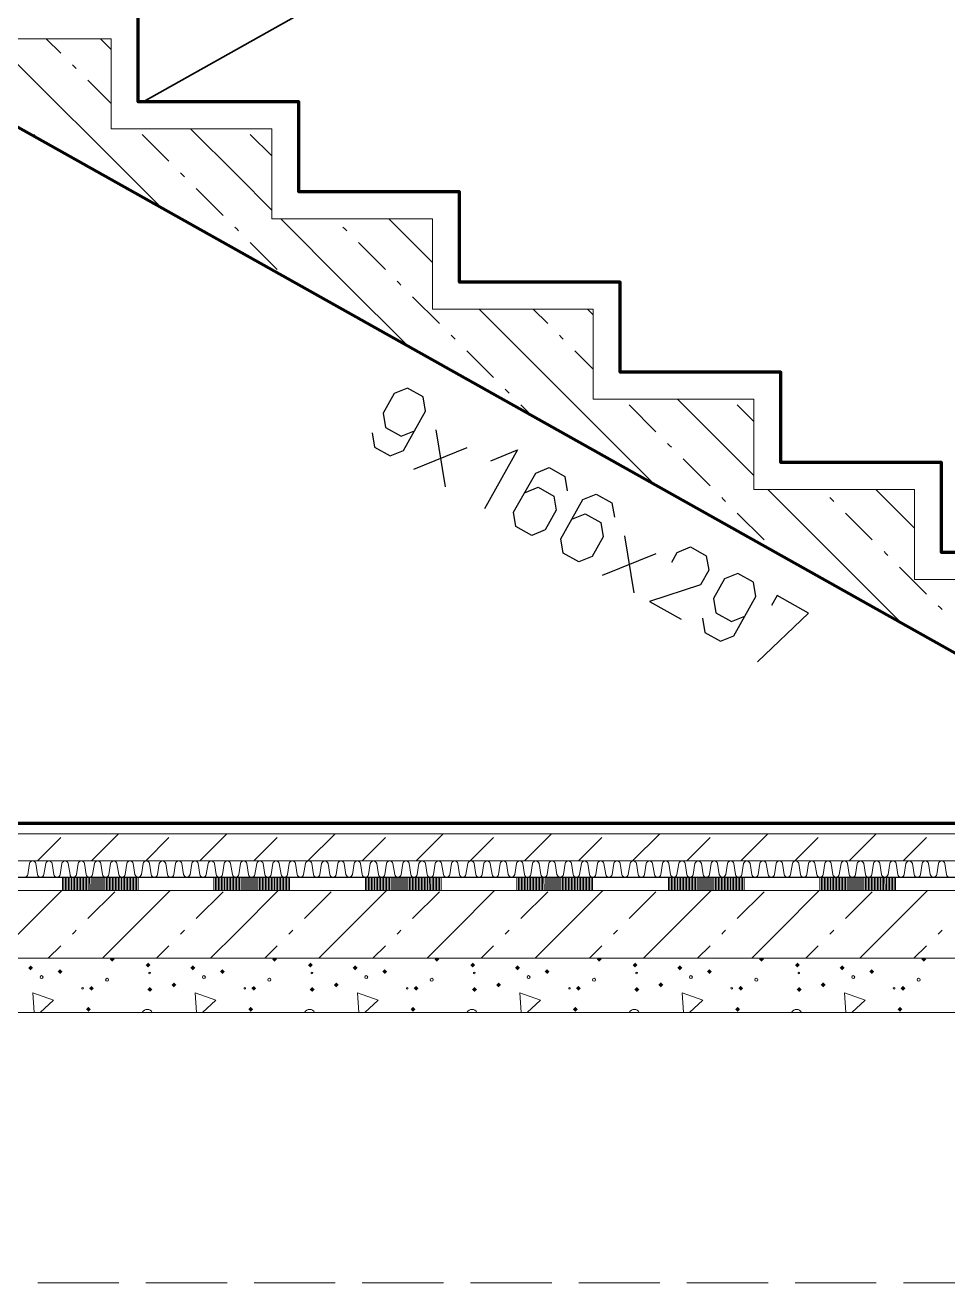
# Model space of a CAD drawing. Header units: millimetres. Extents: x 9557 to 76822, y 14597 to 67378.
# Drawn here: x 53299 to 55004, y 54490 to 56815 of the extents above; entities that cross this region are included whole.
import ezdxf

# ---------------------------------------------------------------- set-up
doc = ezdxf.new("R2010")
doc.units = ezdxf.units.MM
doc.layers.add('PDF_Geometry', color=7, linetype='Continuous')
doc.layers.add('PDF_Solid Fills', color=7, linetype='Continuous')

msp = doc.modelspace()

# ---------------------------------------------------------------- hatches: boundary and pattern name
at = {"layer": 'PDF_Solid Fills', "transparency": 33554559}
for points in [[(53455.2, 55088), (53457, 55089.8), (53462.3, 55089.8), (53464.2, 55088), (53459.7, 55083.5)], [(53755.2, 55088), (53757, 55089.8), (53762.3, 55089.8), (53764.2, 55088), (53759.7, 55083.5)], [(54055.2, 55088), (54057, 55089.8), (54062.3, 55089.8), (54064.2, 55088), (54059.7, 55083.5)], [(54355.2, 55088), (54357, 55089.8), (54362.3, 55089.8), (54364.2, 55088), (54359.7, 55083.5)], [(54655.2, 55088), (54657, 55089.8), (54662.3, 55089.8), (54664.2, 55088), (54659.7, 55083.5)], [(54955.2, 55088), (54957, 55089.8), (54962.3, 55089.8), (54964.2, 55088), (54959.7, 55083.5)]]:
    msp.add_hatch(color=256, dxfattribs=at).paths.add_polyline_path(points)

# ---------------------------------------------------------------- linework, layer by layer
at = {"layer": 'PDF_Geometry', "lineweight": 70}
msp.add_lwpolyline([(53260.5, 59639.8), (55883.6, 58167.8), (55883.6, 57989.8), (59807.6, 57989.8), (59807.6, 55339.8), (55883.6, 55339.8), (55883.6, 55506.5), (55586.6, 55506.5), (55586.6, 55673.1), (55289.6, 55673.1), (55289.6, 55839.8), (54992.6, 55839.8), (54992.6, 56006.5), (54695.6, 56006.5), (54695.6, 56173.1), (54398.6, 56173.1), (54398.6, 56339.8), (54101.6, 56339.8), (54101.6, 56506.5), (53804.6, 56506.5), (53804.6, 56673.1), (53507.6, 56673.1), (53507.6, 56839.8), (52457.6, 56839.8)], dxfattribs=at)
at = {"layer": 'PDF_Geometry', "lineweight": 18}
for points in [[(60227.6, 55214.8), (52037.6, 55214.8), (52037.6, 57939.8, -0.368896), (52054.5, 57959.6), (52120.7, 57970, 0.854062), (52120.7, 58009.6), (52054.5, 58020, -0.368936), (52037.6, 58039.8, -0.368904), (52054.5, 58059.6), (52120.7, 58070, 0.854086), (52120.7, 58109.6), (52054.5, 58120)], [(59807.6, 55239.8), (52457.6, 55239.8, 0.368974), (52463.5, 55244.9), (52466.7, 55264.7, -0.854072), (52478.5, 55264.7), (52481.7, 55244.8, 0.368974), (52487.6, 55239.8, 0.368906), (52493.5, 55244.9), (52496.7, 55264.7, -0.854067), (52508.5, 55264.7), (52511.7, 55244.8, 0.36894), (52517.6, 55239.8, 0.36894), (52523.5, 55244.9), (52526.7, 55264.7, -0.854071), (52538.5, 55264.7), (52541.7, 55244.8, 0.368906), (52547.2, 55239.3), (52547.2, 55214.8)], [(53297.6, 55239.8, 0.368973), (53303.5, 55244.9), (53306.7, 55264.7, -0.854092), (53318.5, 55264.7), (53321.7, 55244.8, 0.368974), (53327.6, 55239.8, 0.368939), (53333.5, 55244.9), (53336.7, 55264.7, -0.854036), (53348.5, 55264.7), (53351.7, 55244.8, 0.36894), (53357.6, 55239.8, 0.368973), (53363.5, 55244.9), (53366.7, 55264.7, -0.854072), (53378.5, 55264.7), (53381.7, 55244.8, 0.368973), (53387.2, 55239.3), (53387.2, 55214.8)], [(53418, 55214.8), (53417.6, 55239.8, -0.36894), (53411.6, 55244.9), (53408.5, 55264.7, 0.854066), (53396.6, 55264.7), (53393.5, 55244.9, -0.368907), (53387.6, 55239.8)], [(53417.6, 55239.8, 0.368938), (53423.5, 55244.9), (53426.7, 55264.7, -0.854072), (53438.5, 55264.7), (53441.7, 55244.8, 0.368907), (53447.6, 55239.8, 0.368973), (53453.5, 55244.9), (53456.7, 55264.7, -0.85409), (53468.5, 55264.7), (53471.7, 55244.8, 0.368973), (53477.6, 55239.8, 0.36894), (53483.5, 55244.9), (53486.7, 55264.7, -0.854035), (53498.5, 55264.7), (53501.7, 55244.8, 0.368938), (53507.6, 55239.8, 0.368974), (53513.5, 55244.9), (53516.7, 55264.7, -0.854072), (53528.5, 55264.7), (53531.7, 55244.8, 0.368973), (53537.6, 55239.8, 0.368907), (53543.5, 55244.9), (53546.7, 55264.7, -0.854066), (53558.5, 55264.7), (53561.7, 55244.8, 0.36894), (53567.6, 55239.8, 0.36894), (53573.5, 55244.9), (53576.7, 55264.7, -0.854072), (53588.5, 55264.7), (53591.7, 55244.8, 0.368905), (53597.6, 55239.8, 0.368974), (53603.5, 55244.9), (53606.7, 55264.7, -0.854093), (53618.5, 55264.7), (53621.7, 55244.8, 0.368973), (53627.6, 55239.8, 0.36894), (53633.5, 55244.9), (53636.7, 55264.7, -0.854034), (53648.5, 55264.7), (53651.7, 55244.8, 0.36894), (53657.6, 55239.8, 0.368974), (53663.5, 55244.9), (53666.7, 55264.7, -0.854072), (53678.5, 55264.7), (53681.7, 55244.8, 0.368974), (53687.6, 55239.8, 0.368906), (53693.5, 55244.9), (53696.7, 55264.7, -0.854067), (53708.5, 55264.7), (53711.7, 55244.8, 0.36894), (53717.6, 55239.3), (53717.6, 55214.8)], [(53717.6, 55239.8, 0.36894), (53723.5, 55244.9), (53726.7, 55264.7, -0.854071), (53738.5, 55264.7), (53741.7, 55244.8, 0.368906), (53747.6, 55239.8, 0.368974), (53753.5, 55244.9), (53756.7, 55264.7, -0.854092), (53768.5, 55264.7), (53771.7, 55244.8, 0.368974), (53777.6, 55239.8, 0.36894), (53783.5, 55244.9), (53786.7, 55264.7, -0.854034), (53798.5, 55264.7), (53801.7, 55244.8, 0.36894), (53807.6, 55239.8, 0.368973), (53813.5, 55244.9), (53816.7, 55264.7, -0.854071), (53828.5, 55264.7), (53831.7, 55244.8, 0.368974), (53837.6, 55239.8, 0.368906), (53843.5, 55244.9), (53846.7, 55264.7, -0.854067), (53858.5, 55264.7), (53861.7, 55244.8, 0.36894), (53867.6, 55239.8, 0.36894), (53873.5, 55244.9), (53876.7, 55264.7, -0.854072), (53888.5, 55264.7), (53891.7, 55244.8, 0.368906), (53897.6, 55239.8, 0.368973), (53903.5, 55244.9), (53906.7, 55264.7, -0.854092), (53918.5, 55264.7), (53921.7, 55244.8, 0.368974), (53927.6, 55239.8, 0.36894), (53933.5, 55244.9), (53936.7, 55264.7, -0.854036), (53948.5, 55264.7), (53951.7, 55244.8, 0.36894), (53957.6, 55239.8, 0.368973), (53963.5, 55244.9), (53966.7, 55264.7, -0.854072), (53978.5, 55264.7), (53981.7, 55244.8, 0.368972), (53987.6, 55239.8, 0.368907), (53993.5, 55244.9), (53996.7, 55264.7, -0.854066), (54008.5, 55264.7), (54011.7, 55244.8, 0.36894), (54017.2, 55239.3), (54017.2, 55214.8)], [(54048, 55214.8), (54047.6, 55239.8, -0.368907), (54041.6, 55244.9), (54038.5, 55264.7, 0.854072), (54026.6, 55264.7), (54023.5, 55244.9, -0.368939), (54017.6, 55239.8)], [(54047.6, 55239.8, 0.368973), (54053.5, 55244.9), (54056.7, 55264.7, -0.854092), (54068.5, 55264.7), (54071.7, 55244.8, 0.368972), (54077.6, 55239.8, 0.36894), (54083.5, 55244.9), (54086.7, 55264.7, -0.854035), (54098.5, 55264.7), (54101.7, 55244.8, 0.36894), (54107.6, 55239.8, 0.368972), (54113.5, 55244.9), (54116.7, 55264.7, -0.854072), (54128.5, 55264.7), (54131.7, 55244.8, 0.368973), (54137.6, 55239.8, 0.368907), (54143.5, 55244.9), (54146.7, 55264.7, -0.854066), (54158.5, 55264.7), (54161.7, 55244.8, 0.36894), (54167.6, 55239.8, 0.36894), (54173.5, 55244.9), (54176.7, 55264.7, -0.854072), (54188.5, 55264.7), (54191.7, 55244.8, 0.368905), (54197.6, 55239.8, 0.368972), (54203.5, 55244.9), (54206.7, 55264.7, -0.854093), (54218.5, 55264.7), (54221.7, 55244.8, 0.368973), (54227.2, 55239.3), (54227.2, 55214.8)], [(54258, 55214.8), (54257.6, 55239.8, -0.36894), (54251.6, 55244.9), (54248.5, 55264.7, 0.854033), (54236.6, 55264.7), (54233.5, 55244.9, -0.36894), (54227.6, 55239.8)], [(54257.6, 55239.8, 0.368974), (54263.5, 55244.9), (54266.7, 55264.7, -0.854072), (54278.5, 55264.7), (54281.7, 55244.8, 0.368973), (54287.6, 55239.8, 0.368906), (54293.5, 55244.9), (54296.7, 55264.7, -0.854066), (54308.5, 55264.7), (54311.7, 55244.8, 0.36894), (54317.6, 55239.8, 0.36894), (54323.5, 55244.9), (54326.7, 55264.7, -0.854072), (54338.5, 55264.7), (54341.7, 55244.8, 0.368906), (54347.6, 55239.8, 0.368974), (54353.5, 55244.9), (54356.7, 55264.7, -0.854092), (54368.5, 55264.7), (54371.7, 55244.8, 0.368974), (54377.6, 55239.8, 0.36894), (54383.5, 55244.9), (54386.7, 55264.7, -0.854033), (54398.5, 55264.7), (54401.7, 55244.8, 0.36894), (54407.6, 55239.8, 0.368974), (54413.5, 55244.9), (54416.7, 55264.7, -0.854072), (54428.5, 55264.7), (54431.7, 55244.8, 0.368974), (54437.6, 55239.8, 0.368906), (54443.5, 55244.9), (54446.7, 55264.7, -0.854067), (54458.5, 55264.7), (54461.7, 55244.8, 0.36894), (54467.6, 55239.8, 0.36894), (54473.5, 55244.9), (54476.7, 55264.7, -0.854072), (54488.5, 55264.7), (54491.7, 55244.8, 0.368906), (54497.6, 55239.8, 0.368973), (54503.5, 55244.9), (54506.7, 55264.7, -0.854092), (54518.5, 55264.7), (54521.7, 55244.8, 0.368974), (54527.6, 55239.8, 0.36894), (54533.5, 55244.9), (54536.7, 55264.7, -0.854034), (54548.5, 55264.7), (54551.7, 55244.8, 0.36894), (54557.6, 55239.3), (54557.6, 55214.8)], [(54557.6, 55239.8, 0.368973), (54563.5, 55244.9), (54566.7, 55264.7, -0.854072), (54578.5, 55264.7), (54581.7, 55244.8, 0.368974), (54587.6, 55239.8, 0.368905), (54593.5, 55244.9), (54596.7, 55264.7, -0.854067), (54608.5, 55264.7), (54611.7, 55244.8, 0.36894), (54617.6, 55239.8, 0.36894), (54623.5, 55244.9), (54626.7, 55264.7, -0.85407), (54638.5, 55264.7), (54641.7, 55244.8, 0.368907), (54647.6, 55239.8, 0.368973), (54653.5, 55244.9), (54656.7, 55264.7, -0.854092), (54668.5, 55264.7), (54671.7, 55244.8, 0.368972), (54677.6, 55239.8, 0.36894), (54683.5, 55244.9), (54686.7, 55264.7, -0.854036), (54698.5, 55264.7), (54701.7, 55244.8, 0.36894), (54707.6, 55239.8, 0.368973), (54713.5, 55244.9), (54716.7, 55264.7, -0.854072), (54728.5, 55264.7), (54731.7, 55244.8, 0.368973), (54737.6, 55239.8, 0.368907), (54743.5, 55244.9), (54746.7, 55264.7, -0.854066), (54758.5, 55264.7), (54761.7, 55244.8, 0.368939), (54767.6, 55239.8, 0.36894), (54773.5, 55244.9), (54776.7, 55264.7, -0.854072), (54788.5, 55264.7), (54791.7, 55244.8, 0.368907), (54797.6, 55239.8, 0.368972), (54803.5, 55244.9), (54806.7, 55264.7, -0.854093), (54818.5, 55264.7), (54821.7, 55244.8, 0.368973), (54827.6, 55239.8, 0.36894), (54833.5, 55244.9), (54836.7, 55264.7, -0.854035), (54848.5, 55264.7), (54851.7, 55244.8, 0.368939), (54857.2, 55239.3), (54857.2, 55214.8)], [(54888, 55214.8), (54887.6, 55239.8, -0.368973), (54881.6, 55244.9), (54878.5, 55264.7, 0.854072), (54866.6, 55264.7), (54863.5, 55244.9, -0.368974), (54857.6, 55239.8)], [(54887.6, 55239.8, 0.368906), (54893.5, 55244.9), (54896.7, 55264.7, -0.854066), (54908.5, 55264.7), (54911.7, 55244.8, 0.36894), (54917.6, 55239.8, 0.36894), (54923.5, 55244.9), (54926.7, 55264.7, -0.854072), (54938.5, 55264.7), (54941.7, 55244.8, 0.368906), (54947.6, 55239.8, 0.368974), (54953.5, 55244.9), (54956.7, 55264.7, -0.854093), (54968.5, 55264.7), (54971.7, 55244.8, 0.368973), (54977.6, 55239.8, 0.36894), (54983.5, 55244.9), (54986.7, 55264.7, -0.854033), (54998.5, 55264.7), (55001.7, 55244.8, 0.36894), (55007.6, 55239.8, 0.368974)]]:
    msp.add_lwpolyline(points, format="xyb", dxfattribs=at)
at = {"layer": 'PDF_Geometry', "lineweight": 35}
msp.add_lwpolyline([(53517.1, 56673.1), (55883.6, 58001.1)], dxfattribs=at)
at = {"layer": 'PDF_Geometry', "lineweight": 18}
for points in [[(52158.6, 56789.8), (53457.6, 56789.8), (53457.6, 56623.1), (53754.6, 56623.1), (53754.6, 56456.5), (54051.6, 56456.5), (54051.6, 56289.8), (54348.6, 56289.8), (54348.6, 56123.1), (54645.6, 56123.1), (54645.6, 55956.5), (54942.6, 55956.5), (54942.6, 55789.8), (55239.6, 55789.8)], [(53550.7, 56476.9), (53489.7, 56538), (53289.7, 56738), (53237.8, 56789.8)], [(53364.5, 56763.2), (53337.8, 56789.8)], [(53457.6, 56770), (53437.8, 56789.8)], [(53393.3, 56734.4), (53389.7, 56738), (53386.1, 56741.6)], [(53457.6, 56670), (53414.9, 56712.8)], [(53754.6, 56473), (53689.7, 56538), (53604.5, 56623.1)], [(53322.8, 56604.8), (53314.9, 56612.8)], [(53564.5, 56563.2), (53514.9, 56612.8)], [(53754.6, 56573), (53714.9, 56612.8)], [(53593.3, 56534.4), (53589.7, 56538), (53586.1, 56541.6)], [(53664.5, 56463.2), (53614.9, 56512.8)], [(54006.5, 56221.2), (53889.7, 56338), (53771.2, 56456.5)], [(54051.6, 56376), (53971.2, 56456.5)], [(53693.3, 56434.4), (53689.7, 56438), (53686.1, 56441.6)], [(53893.3, 56434.4), (53889.7, 56438), (53886.1, 56441.6)], [(53764.5, 56363.2), (53714.9, 56412.8)], [(53964.5, 56363.2), (53914.9, 56412.8)], [(53993.3, 56334.4), (53989.7, 56338), (53986.1, 56341.6)], [(54064.5, 56263.2), (54014.9, 56312.8)], [(54462.2, 55965.4), (54289.7, 56138), (54137.8, 56289.8)], [(54264.5, 56263.2), (54237.8, 56289.8)], [(54348.6, 56279), (54337.8, 56289.8)], [(54093.3, 56234.4), (54089.7, 56238), (54086.1, 56241.6)], [(54293.3, 56234.4), (54289.7, 56238), (54286.1, 56241.6)], [(54164.5, 56163.2), (54114.9, 56212.8)], [(54348.6, 56179), (54314.9, 56212.8)], [(54193.3, 56134.4), (54189.7, 56138), (54186.1, 56141.6)], [(54234.3, 56093.3), (54214.9, 56112.8)], [(54464.5, 56063.2), (54414.9, 56112.8)], [(54645.6, 55982), (54504.5, 56123.1)], [(54645.6, 56082), (54614.9, 56112.8)], [(54493.3, 56034.4), (54489.7, 56038), (54486.1, 56041.6)], [(54564.5, 55963.2), (54514.9, 56012.8)], [(54593.3, 55934.4), (54589.7, 55938), (54586.1, 55941.6)], [(54918, 55709.7), (54889.7, 55738), (54689.7, 55938), (54671.2, 55956.5)], [(54793.3, 55934.4), (54789.7, 55938), (54786.1, 55941.6)], [(54942.6, 55885), (54889.7, 55938), (54871.2, 55956.5)], [(54664.5, 55863.2), (54614.9, 55912.8)], [(54864.5, 55863.2), (54814.9, 55912.8)], [(54690.1, 55837.5), (54689.7, 55838), (54686.1, 55841.6)], [(54893.3, 55834.4), (54889.7, 55838), (54886.1, 55841.6)], [(54964.5, 55763.2), (54914.9, 55812.8)], [(54993.3, 55734.4), (54989.7, 55738), (54986.1, 55741.6)], [(52457.6, 55319.8), (55577.1, 55319.8)], [(53321.5, 55269.8), (53364.5, 55312.8)], [(53421.5, 55269.8), (53471.5, 55319.8)], [(53521.5, 55269.8), (53564.5, 55312.8)], [(53621.5, 55269.8), (53671.5, 55319.8)], [(53721.5, 55269.8), (53764.5, 55312.8)], [(53821.5, 55269.8), (53871.5, 55319.8)], [(53921.5, 55269.8), (53964.5, 55312.8)], [(54021.5, 55269.8), (54071.5, 55319.8)], [(54121.5, 55269.8), (54164.5, 55312.8)], [(54221.5, 55269.8), (54271.5, 55319.8)], [(54321.5, 55269.8), (54364.5, 55312.8)], [(54421.5, 55269.8), (54471.5, 55319.8)], [(54521.5, 55269.8), (54564.5, 55312.8)], [(54621.5, 55269.8), (54671.5, 55319.8)], [(54721.5, 55269.8), (54764.5, 55312.8)], [(54821.5, 55269.8), (54871.5, 55319.8)], [(54921.5, 55269.8), (54964.5, 55312.8)], [(52457.6, 55269.8), (55577.1, 55269.8)], [(53087.6, 55214.8), (53087.6, 55239.3), (53227.6, 55239.3), (53087.6, 55239.3), (53227.6, 55239.3), (53087.6, 55239.3), (53227.6, 55239.3), (53227.6, 55214.8), (53367.6, 55214.8), (53507.6, 55214.8)], [(53227.6, 55239.3), (53367.6, 55239.3), (53507.6, 55239.3), (53647.6, 55239.3), (53787.6, 55239.3), (53927.6, 55239.3), (54067.6, 55239.3), (54207.6, 55239.3), (54347.6, 55239.3), (54487.6, 55239.3), (54627.6, 55239.3), (54767.6, 55239.3), (54907.6, 55239.3), (55047.6, 55239.3)], [(55047.6, 55239.3), (54907.6, 55239.3), (54767.6, 55239.3), (54627.6, 55239.3), (54487.6, 55239.3), (54347.6, 55239.3), (54207.6, 55239.3), (54067.6, 55239.3), (53927.6, 55239.3), (53787.6, 55239.3), (53647.6, 55239.3), (53507.6, 55239.3), (53367.6, 55239.3), (53227.6, 55239.3)], [(53367.6, 55214.8), (53367.6, 55239.3), (53507.6, 55239.3), (53367.6, 55239.3), (53507.6, 55239.3), (53367.6, 55239.3), (53507.6, 55239.3), (53507.6, 55214.8), (53647.6, 55214.8), (53787.6, 55214.8)], [(53370.4, 55239.3), (53370.4, 55214.8)], [(53373.2, 55239.3), (53373.2, 55214.8)], [(53376, 55239.3), (53376, 55214.8)], [(53378.8, 55239.3), (53378.8, 55214.8)], [(53381.6, 55239.3), (53381.6, 55214.8)], [(53384.4, 55239.3), (53384.4, 55214.8)], [(53390, 55239.3), (53390, 55214.8)], [(53392.8, 55239.3), (53392.8, 55214.8)], [(53395.6, 55239.3), (53395.6, 55214.8)], [(53398.4, 55239.3), (53398.4, 55214.8)], [(53401.2, 55239.3), (53401.2, 55214.8)], [(53404, 55239.3), (53404, 55214.8)], [(53406.8, 55239.3), (53406.8, 55214.8)], [(53409.6, 55239.3), (53409.6, 55214.8)], [(53412.4, 55239.3), (53412.4, 55214.8)], [(53415.2, 55239.3), (53415.2, 55214.8)], [(53420.8, 55239.3), (53420.8, 55214.8)], [(53423.6, 55239.3), (53423.6, 55214.8)], [(53426.4, 55239.3), (53426.4, 55214.8)], [(53429.2, 55239.3), (53429.2, 55214.8)], [(53432, 55239.3), (53432, 55214.8)], [(53434.8, 55239.3), (53434.8, 55214.8)], [(53437.6, 55239.3), (53437.6, 55214.8)], [(53440.4, 55239.3), (53440.4, 55214.8)], [(53443.2, 55239.3), (53443.2, 55214.8)], [(53446, 55239.3), (53446, 55214.8)], [(53448.8, 55239.3), (53448.8, 55214.8)], [(53451.6, 55239.3), (53451.6, 55214.8)], [(53454.4, 55239.3), (53454.4, 55214.8)], [(53457.2, 55239.3), (53457.2, 55214.8)], [(53460, 55239.3), (53460, 55214.8)], [(53462.8, 55239.3), (53462.8, 55214.8)], [(53465.6, 55239.3), (53465.6, 55214.8)], [(53468.4, 55239.3), (53468.4, 55214.8)], [(53471.2, 55239.3), (53471.2, 55214.8)], [(53474, 55239.3), (53474, 55214.8)], [(53476.8, 55239.3), (53476.8, 55214.8)], [(53479.6, 55239.3), (53479.6, 55214.8)], [(53482.4, 55239.3), (53482.4, 55214.8)], [(53485.2, 55239.3), (53485.2, 55214.8)], [(53488, 55239.3), (53488, 55214.8)], [(53490.8, 55239.3), (53490.8, 55214.8)], [(53493.6, 55239.3), (53493.6, 55214.8)], [(53496.4, 55239.3), (53496.4, 55214.8)], [(53499.2, 55239.3), (53499.2, 55214.8)], [(53502, 55239.3), (53502, 55214.8)], [(53504.8, 55239.3), (53504.8, 55214.8)], [(53647.6, 55214.8), (53647.6, 55239.3), (53787.6, 55239.3), (53647.6, 55239.3), (53787.6, 55239.3), (53647.6, 55239.3), (53787.6, 55239.3), (53787.6, 55214.8), (53927.6, 55214.8), (54067.6, 55214.8)], [(53650.4, 55239.3), (53650.4, 55214.8)], [(53653.2, 55239.3), (53653.2, 55214.8)], [(53656, 55239.3), (53656, 55214.8)], [(53658.8, 55239.3), (53658.8, 55214.8)], [(53661.6, 55239.3), (53661.6, 55214.8)], [(53664.4, 55239.3), (53664.4, 55214.8)], [(53667.2, 55239.3), (53667.2, 55214.8)], [(53670, 55239.3), (53670, 55214.8)], [(53672.8, 55239.3), (53672.8, 55214.8)], [(53675.6, 55239.3), (53675.6, 55214.8)], [(53678.4, 55239.3), (53678.4, 55214.8)], [(53681.2, 55239.3), (53681.2, 55214.8)], [(53684, 55239.3), (53684, 55214.8)], [(53686.8, 55239.3), (53686.8, 55214.8)], [(53689.6, 55239.3), (53689.6, 55214.8)], [(53692.4, 55239.3), (53692.4, 55214.8)], [(53695.2, 55239.3), (53695.2, 55214.8)], [(53698, 55239.3), (53698, 55214.8)], [(53700.8, 55239.3), (53700.8, 55214.8)], [(53703.6, 55239.3), (53703.6, 55214.8)], [(53706.4, 55239.3), (53706.4, 55214.8)], [(53709.2, 55239.3), (53709.2, 55214.8)], [(53712, 55239.3), (53712, 55214.8)], [(53714.8, 55239.3), (53714.8, 55214.8)], [(53720.4, 55239.3), (53720.4, 55214.8)], [(53723.2, 55239.3), (53723.2, 55214.8)], [(53726, 55239.3), (53726, 55214.8)], [(53728.8, 55239.3), (53728.8, 55214.8)], [(53731.6, 55239.3), (53731.6, 55214.8)], [(53734.4, 55239.3), (53734.4, 55214.8)], [(53737.2, 55239.3), (53737.2, 55214.8)], [(53740, 55239.3), (53740, 55214.8)], [(53742.8, 55239.3), (53742.8, 55214.8)], [(53745.6, 55239.3), (53745.6, 55214.8)], [(53748.4, 55239.3), (53748.4, 55214.8)], [(53751.2, 55239.3), (53751.2, 55214.8)], [(53754, 55239.3), (53754, 55214.8)], [(53756.8, 55239.3), (53756.8, 55214.8)], [(53759.6, 55239.3), (53759.6, 55214.8)], [(53762.4, 55239.3), (53762.4, 55214.8)], [(53765.2, 55239.3), (53765.2, 55214.8)], [(53768, 55239.3), (53768, 55214.8)], [(53770.8, 55239.3), (53770.8, 55214.8)], [(53773.6, 55239.3), (53773.6, 55214.8)], [(53776.4, 55239.3), (53776.4, 55214.8)], [(53779.2, 55239.3), (53779.2, 55214.8)], [(53782, 55239.3), (53782, 55214.8)], [(53784.8, 55239.3), (53784.8, 55214.8)], [(53927.6, 55214.8), (53927.6, 55239.3), (54067.6, 55239.3), (53927.6, 55239.3), (54067.6, 55239.3), (53927.6, 55239.3), (54067.6, 55239.3), (54067.6, 55214.8), (54207.6, 55214.8), (54347.6, 55214.8)], [(53930.4, 55239.3), (53930.4, 55214.8)], [(53933.2, 55239.3), (53933.2, 55214.8)], [(53936, 55239.3), (53936, 55214.8)], [(53938.8, 55239.3), (53938.8, 55214.8)], [(53941.6, 55239.3), (53941.6, 55214.8)], [(53944.4, 55239.3), (53944.4, 55214.8)], [(53947.2, 55239.3), (53947.2, 55214.8)], [(53950, 55239.3), (53950, 55214.8)], [(53952.8, 55239.3), (53952.8, 55214.8)], [(53955.6, 55239.3), (53955.6, 55214.8)], [(53958.4, 55239.3), (53958.4, 55214.8)], [(53961.2, 55239.3), (53961.2, 55214.8)], [(53964, 55239.3), (53964, 55214.8)], [(53966.8, 55239.3), (53966.8, 55214.8)], [(53969.6, 55239.3), (53969.6, 55214.8)], [(53972.4, 55239.3), (53972.4, 55214.8)], [(53975.2, 55239.3), (53975.2, 55214.8)], [(53978, 55239.3), (53978, 55214.8)], [(53980.8, 55239.3), (53980.8, 55214.8)], [(53983.6, 55239.3), (53983.6, 55214.8)], [(53986.4, 55239.3), (53986.4, 55214.8)], [(53989.2, 55239.3), (53989.2, 55214.8)], [(53992, 55239.3), (53992, 55214.8)], [(53994.8, 55239.3), (53994.8, 55214.8)], [(53997.6, 55239.3), (53997.6, 55214.8)], [(54000.4, 55239.3), (54000.4, 55214.8)], [(54003.2, 55239.3), (54003.2, 55214.8)], [(54006, 55239.3), (54006, 55214.8)], [(54008.8, 55239.3), (54008.8, 55214.8)], [(54011.6, 55239.3), (54011.6, 55214.8)], [(54014.4, 55239.3), (54014.4, 55214.8)], [(54020, 55239.3), (54020, 55214.8)], [(54022.8, 55239.3), (54022.8, 55214.8)], [(54025.6, 55239.3), (54025.6, 55214.8)], [(54028.4, 55239.3), (54028.4, 55214.8)], [(54031.2, 55239.3), (54031.2, 55214.8)], [(54034, 55239.3), (54034, 55214.8)], [(54036.8, 55239.3), (54036.8, 55214.8)], [(54039.6, 55239.3), (54039.6, 55214.8)], [(54042.4, 55239.3), (54042.4, 55214.8)], [(54045.2, 55239.3), (54045.2, 55214.8)], [(54050.8, 55239.3), (54050.8, 55214.8)], [(54053.6, 55239.3), (54053.6, 55214.8)], [(54056.4, 55239.3), (54056.4, 55214.8)], [(54059.2, 55239.3), (54059.2, 55214.8)], [(54062, 55239.3), (54062, 55214.8)], [(54064.8, 55239.3), (54064.8, 55214.8)], [(54207.6, 55214.8), (54207.6, 55239.3), (54347.6, 55239.3), (54207.6, 55239.3), (54347.6, 55239.3), (54207.6, 55239.3), (54347.6, 55239.3), (54347.6, 55214.8), (54487.6, 55214.8), (54627.6, 55214.8)], [(54210.4, 55239.3), (54210.4, 55214.8)], [(54213.2, 55239.3), (54213.2, 55214.8)], [(54216, 55239.3), (54216, 55214.8)], [(54218.8, 55239.3), (54218.8, 55214.8)], [(54221.6, 55239.3), (54221.6, 55214.8)], [(54224.4, 55239.3), (54224.4, 55214.8)], [(54230, 55239.3), (54230, 55214.8)], [(54232.8, 55239.3), (54232.8, 55214.8)], [(54235.6, 55239.3), (54235.6, 55214.8)], [(54238.4, 55239.3), (54238.4, 55214.8)], [(54241.2, 55239.3), (54241.2, 55214.8)], [(54244, 55239.3), (54244, 55214.8)], [(54246.8, 55239.3), (54246.8, 55214.8)], [(54249.6, 55239.3), (54249.6, 55214.8)], [(54252.4, 55239.3), (54252.4, 55214.8)], [(54255.2, 55239.3), (54255.2, 55214.8)], [(54260.8, 55239.3), (54260.8, 55214.8)], [(54263.6, 55239.3), (54263.6, 55214.8)], [(54266.4, 55239.3), (54266.4, 55214.8)], [(54269.2, 55239.3), (54269.2, 55214.8)], [(54272, 55239.3), (54272, 55214.8)], [(54274.8, 55239.3), (54274.8, 55214.8)], [(54277.6, 55239.3), (54277.6, 55214.8)], [(54280.4, 55239.3), (54280.4, 55214.8)], [(54283.2, 55239.3), (54283.2, 55214.8)], [(54286, 55239.3), (54286, 55214.8)], [(54288.8, 55239.3), (54288.8, 55214.8)], [(54291.6, 55239.3), (54291.6, 55214.8)], [(54294.4, 55239.3), (54294.4, 55214.8)], [(54297.2, 55239.3), (54297.2, 55214.8)], [(54300, 55239.3), (54300, 55214.8)], [(54302.8, 55239.3), (54302.8, 55214.8)], [(54305.6, 55239.3), (54305.6, 55214.8)], [(54308.4, 55239.3), (54308.4, 55214.8)], [(54311.2, 55239.3), (54311.2, 55214.8)], [(54314, 55239.3), (54314, 55214.8)], [(54316.8, 55239.3), (54316.8, 55214.8)], [(54319.6, 55239.3), (54319.6, 55214.8)], [(54322.4, 55239.3), (54322.4, 55214.8)], [(54325.2, 55239.3), (54325.2, 55214.8)], [(54328, 55239.3), (54328, 55214.8)], [(54330.8, 55239.3), (54330.8, 55214.8)], [(54333.6, 55239.3), (54333.6, 55214.8)], [(54336.4, 55239.3), (54336.4, 55214.8)], [(54339.2, 55239.3), (54339.2, 55214.8)], [(54342, 55239.3), (54342, 55214.8)], [(54344.8, 55239.3), (54344.8, 55214.8)], [(54487.6, 55214.8), (54487.6, 55239.3), (54627.6, 55239.3), (54487.6, 55239.3), (54627.6, 55239.3), (54487.6, 55239.3), (54627.6, 55239.3), (54627.6, 55214.8), (54767.6, 55214.8), (54907.6, 55214.8)], [(54490.4, 55239.3), (54490.4, 55214.8)], [(54493.2, 55239.3), (54493.2, 55214.8)], [(54496, 55239.3), (54496, 55214.8)], [(54498.8, 55239.3), (54498.8, 55214.8)], [(54501.6, 55239.3), (54501.6, 55214.8)], [(54504.4, 55239.3), (54504.4, 55214.8)], [(54507.2, 55239.3), (54507.2, 55214.8)], [(54510, 55239.3), (54510, 55214.8)], [(54512.8, 55239.3), (54512.8, 55214.8)], [(54515.6, 55239.3), (54515.6, 55214.8)], [(54518.4, 55239.3), (54518.4, 55214.8)], [(54521.2, 55239.3), (54521.2, 55214.8)], [(54524, 55239.3), (54524, 55214.8)], [(54526.8, 55239.3), (54526.8, 55214.8)], [(54529.6, 55239.3), (54529.6, 55214.8)], [(54532.4, 55239.3), (54532.4, 55214.8)], [(54535.2, 55239.3), (54535.2, 55214.8)], [(54538, 55239.3), (54538, 55214.8)], [(54540.8, 55239.3), (54540.8, 55214.8)], [(54543.6, 55239.3), (54543.6, 55214.8)], [(54546.4, 55239.3), (54546.4, 55214.8)], [(54549.2, 55239.3), (54549.2, 55214.8)], [(54552, 55239.3), (54552, 55214.8)], [(54554.8, 55239.3), (54554.8, 55214.8)], [(54560.4, 55239.3), (54560.4, 55214.8)], [(54563.2, 55239.3), (54563.2, 55214.8)], [(54566, 55239.3), (54566, 55214.8)], [(54568.8, 55239.3), (54568.8, 55214.8)], [(54571.6, 55239.3), (54571.6, 55214.8)], [(54574.4, 55239.3), (54574.4, 55214.8)], [(54577.2, 55239.3), (54577.2, 55214.8)], [(54580, 55239.3), (54580, 55214.8)], [(54582.8, 55239.3), (54582.8, 55214.8)], [(54585.6, 55239.3), (54585.6, 55214.8)], [(54588.4, 55239.3), (54588.4, 55214.8)], [(54591.2, 55239.3), (54591.2, 55214.8)], [(54594, 55239.3), (54594, 55214.8)], [(54596.8, 55239.3), (54596.8, 55214.8)], [(54599.6, 55239.3), (54599.6, 55214.8)], [(54602.4, 55239.3), (54602.4, 55214.8)], [(54605.2, 55239.3), (54605.2, 55214.8)], [(54608, 55239.3), (54608, 55214.8)], [(54610.8, 55239.3), (54610.8, 55214.8)], [(54613.6, 55239.3), (54613.6, 55214.8)], [(54616.4, 55239.3), (54616.4, 55214.8)], [(54619.2, 55239.3), (54619.2, 55214.8)], [(54622, 55239.3), (54622, 55214.8)], [(54624.8, 55239.3), (54624.8, 55214.8)], [(54767.6, 55214.8), (54767.6, 55239.3), (54907.6, 55239.3), (54767.6, 55239.3), (54907.6, 55239.3), (54767.6, 55239.3), (54907.6, 55239.3), (54907.6, 55214.8), (55047.6, 55214.8), (55187.6, 55214.8)], [(54770.4, 55239.3), (54770.4, 55214.8)], [(54773.2, 55239.3), (54773.2, 55214.8)], [(54776, 55239.3), (54776, 55214.8)], [(54778.8, 55239.3), (54778.8, 55214.8)], [(54781.6, 55239.3), (54781.6, 55214.8)], [(54784.4, 55239.3), (54784.4, 55214.8)], [(54787.2, 55239.3), (54787.2, 55214.8)], [(54790, 55239.3), (54790, 55214.8)], [(54792.8, 55239.3), (54792.8, 55214.8)], [(54795.6, 55239.3), (54795.6, 55214.8)], [(54798.4, 55239.3), (54798.4, 55214.8)], [(54801.2, 55239.3), (54801.2, 55214.8)], [(54804, 55239.3), (54804, 55214.8)], [(54806.8, 55239.3), (54806.8, 55214.8)], [(54809.6, 55239.3), (54809.6, 55214.8)], [(54812.4, 55239.3), (54812.4, 55214.8)], [(54815.2, 55239.3), (54815.2, 55214.8)], [(54818, 55239.3), (54818, 55214.8)], [(54820.8, 55239.3), (54820.8, 55214.8)], [(54823.6, 55239.3), (54823.6, 55214.8)], [(54826.4, 55239.3), (54826.4, 55214.8)], [(54829.2, 55239.3), (54829.2, 55214.8)], [(54832, 55239.3), (54832, 55214.8)], [(54834.8, 55239.3), (54834.8, 55214.8)], [(54837.6, 55239.3), (54837.6, 55214.8)], [(54840.4, 55239.3), (54840.4, 55214.8)], [(54843.2, 55239.3), (54843.2, 55214.8)], [(54846, 55239.3), (54846, 55214.8)], [(54848.8, 55239.3), (54848.8, 55214.8)], [(54851.6, 55239.3), (54851.6, 55214.8)], [(54854.4, 55239.3), (54854.4, 55214.8)], [(54860, 55239.3), (54860, 55214.8)], [(54862.8, 55239.3), (54862.8, 55214.8)], [(54865.6, 55239.3), (54865.6, 55214.8)], [(54868.4, 55239.3), (54868.4, 55214.8)], [(54871.2, 55239.3), (54871.2, 55214.8)], [(54874, 55239.3), (54874, 55214.8)], [(54876.8, 55239.3), (54876.8, 55214.8)], [(54879.6, 55239.3), (54879.6, 55214.8)], [(54882.4, 55239.3), (54882.4, 55214.8)], [(54885.2, 55239.3), (54885.2, 55214.8)], [(54890.8, 55239.3), (54890.8, 55214.8)], [(54893.6, 55239.3), (54893.6, 55214.8)], [(54896.4, 55239.3), (54896.4, 55214.8)], [(54899.2, 55239.3), (54899.2, 55214.8)], [(54902, 55239.3), (54902, 55214.8)], [(54904.8, 55239.3), (54904.8, 55214.8)], [(51337.6, 55149.2), (51337.6, 55089.8), (61027.6, 55089.8), (61027.6, 55149.2), (60888.1, 55160.6), (60890.1, 55185), (60750.5, 55196.5), (60890.1, 55185), (60750.5, 55196.5), (60890.1, 55185), (60750.5, 55196.5), (60748.5, 55172.1)], [(53241.5, 55089.8), (53289.7, 55138), (53366.5, 55214.8)], [(53414.9, 55163.2), (53464.5, 55212.8)], [(53441.5, 55089.8), (53489.7, 55138), (53566.5, 55214.8)], [(53614.9, 55163.2), (53664.5, 55212.8)], [(53641.5, 55089.8), (53689.7, 55138), (53766.5, 55214.8)], [(53814.9, 55163.2), (53864.5, 55212.8)], [(53841.5, 55089.8), (53889.7, 55138), (53966.5, 55214.8)], [(54014.9, 55163.2), (54064.5, 55212.8)], [(54041.5, 55089.8), (54089.7, 55138), (54166.5, 55214.8)], [(54214.9, 55163.2), (54264.5, 55212.8)], [(54241.5, 55089.8), (54289.7, 55138), (54366.5, 55214.8)], [(54414.9, 55163.2), (54464.5, 55212.8)], [(54441.5, 55089.8), (54489.7, 55138), (54566.5, 55214.8)], [(54614.9, 55163.2), (54664.5, 55212.8)], [(54641.5, 55089.8), (54689.7, 55138), (54766.5, 55214.8)], [(54814.9, 55163.2), (54864.5, 55212.8)], [(54841.5, 55089.8), (54889.7, 55138), (54966.5, 55214.8)], [(53386.1, 55134.4), (53389.7, 55138), (53393.3, 55141.6)], [(53586.1, 55134.4), (53589.7, 55138), (53593.3, 55141.6)], [(53786.1, 55134.4), (53789.7, 55138), (53793.3, 55141.6)], [(53986.1, 55134.4), (53989.7, 55138), (53993.3, 55141.6)], [(54186.1, 55134.4), (54189.7, 55138), (54193.3, 55141.6)], [(54386.1, 55134.4), (54389.7, 55138), (54393.3, 55141.6)], [(54586.1, 55134.4), (54589.7, 55138), (54593.3, 55141.6)], [(54786.1, 55134.4), (54789.7, 55138), (54793.3, 55141.6)], [(54986.1, 55134.4), (54989.7, 55138), (54993.3, 55141.6)], [(53341.5, 55089.8), (53364.5, 55112.8)], [(53541.5, 55089.8), (53564.5, 55112.8)], [(53741.5, 55089.8), (53764.5, 55112.8)], [(53941.5, 55089.8), (53964.5, 55112.8)], [(54141.5, 55089.8), (54164.5, 55112.8)], [(54341.5, 55089.8), (54364.5, 55112.8)], [(54541.5, 55089.8), (54564.5, 55112.8)], [(54741.5, 55089.8), (54764.5, 55112.8)], [(54941.5, 55089.8), (54964.5, 55112.8)], [(53326.7, 54989.8), (53351.4, 55012.4), (53313, 55025.9), (53315.3, 54989.8)], [(53626.7, 54989.8), (53651.4, 55012.4), (53613, 55025.9), (53615.3, 54989.8)], [(53926.7, 54989.8), (53951.4, 55012.4), (53913, 55025.9), (53915.3, 54989.8)], [(54226.7, 54989.8), (54251.4, 55012.4), (54213, 55025.9), (54215.3, 54989.8)], [(54526.7, 54989.8), (54551.4, 55012.4), (54513, 55025.9), (54515.3, 54989.8)], [(54826.7, 54989.8), (54851.4, 55012.4), (54813, 55025.9), (54815.3, 54989.8)], [(55577.1, 54989.8), (52657.6, 54989.8)], [(53321.9, 54489.8), (53471.9, 54489.8)], [(53521.9, 54489.8), (53671.9, 54489.8)], [(53721.9, 54489.8), (53871.9, 54489.8)], [(53921.9, 54489.8), (54071.9, 54489.8)], [(54121.9, 54489.8), (54271.9, 54489.8)], [(54321.9, 54489.8), (54471.9, 54489.8)], [(54521.9, 54489.8), (54671.9, 54489.8)], [(54721.9, 54489.8), (54871.9, 54489.8)], [(54921.9, 54489.8), (55071.9, 54489.8)]]:
    msp.add_lwpolyline(points, dxfattribs=at)
at = {"layer": 'PDF_Geometry', "lineweight": 70}
msp.add_lwpolyline([(52457.6, 55339.8), (55577.1, 55339.8), (53260.5, 56639.8), (52457.6, 56639.8)], close=True, dxfattribs=at)
at = {"layer": 'PDF_Geometry', "lineweight": 25}
for points in [[(53939.9, 56061), (53944.3, 56034.7), (53973.3, 56018.4), (53998.1, 56028.4), (54038.8, 56101), (54034.5, 56127.4), (54005.4, 56143.7), (53980.7, 56133.6), (53960.3, 56097.3), (53964.6, 56071), (53993.7, 56054.7), (54018.5, 56064.7)], [(54057.7, 56066.6), (54075.1, 55961.3)], [(54016.9, 55993.9), (54115.9, 56034)], [(54159.5, 56009.5), (54208.9, 56029.5), (54147.7, 55920.5)], [(54221.9, 55950.5), (54246.7, 55960.6), (54275.7, 55944.3), (54280.1, 55917.9), (54259.7, 55881.6), (54234.9, 55871.6), (54205.9, 55887.9), (54201.5, 55914.2), (54242.3, 55986.8), (54267.1, 55996.9), (54296.1, 55980.6), (54300.4, 55954.2)], [(54309.1, 55901.6), (54333.9, 55911.6), (54362.9, 55895.3), (54367.3, 55869), (54346.9, 55832.7), (54322.1, 55822.6), (54293.1, 55838.9), (54288.7, 55865.3), (54329.5, 55937.9), (54354.3, 55947.9), (54383.3, 55931.6), (54387.7, 55905.3)], [(54406.5, 55870.9), (54423.9, 55765.5)], [(54493.7, 55821.9), (54503.9, 55840), (54528.7, 55850.1), (54557.7, 55833.8), (54562.1, 55807.4), (54546.8, 55780.1), (54452.9, 55749.2), (54511.1, 55716.6)], [(54365.7, 55798.2), (54464.7, 55838.2)], [(54550.4, 55718.5), (54554.7, 55692.1), (54583.8, 55675.8), (54608.5, 55685.8), (54649.3, 55758.4), (54644.9, 55784.8), (54615.9, 55801.1), (54591.1, 55791.1), (54570.7, 55754.8), (54575.1, 55728.4), (54604.1, 55712.1), (54628.9, 55722.1)], [(54652, 55637.5), (54746.7, 55727.7), (54688.5, 55760.3), (54678.3, 55742.1)]]:
    msp.add_lwpolyline(points, dxfattribs=at)
at = {"layer": 'PDF_Geometry', "lineweight": 18}
for centre, radius in [((53329.2, 55055), 2.7), ((53528.7, 55062.7), 1.5), ((53629.2, 55055), 2.7), ((53828.7, 55062.7), 1.5), ((53929.2, 55055), 2.7), ((54128.7, 55062.7), 1.5), ((54229.2, 55055), 2.7), ((54428.7, 55062.7), 1.5), ((54529.2, 55055), 2.7), ((54728.7, 55062.7), 1.5), ((54829.2, 55055), 2.7), ((53404.8, 55034.3), 1.5), ((53450.1, 55050.1), 2.7), ((53704.8, 55034.3), 1.5), ((53750.1, 55050.1), 2.7), ((54004.8, 55034.3), 1.5), ((54050.1, 55050.1), 2.7), ((54304.8, 55034.3), 1.5), ((54350.1, 55050.1), 2.7), ((54604.8, 55034.3), 1.5), ((54650.1, 55050.1), 2.7), ((54904.8, 55034.3), 1.5), ((54950.1, 55050.1), 2.7)]:
    msp.add_circle(centre, radius, dxfattribs=at)
for centre, end in [((53524.5, 54984.7), 151.3452), ((53824.5, 54984.7), 151.345), ((54124.5, 54984.7), 151.3452), ((54424.5, 54984.7), 151.3452), ((54724.5, 54984.7), 151.3452)]:
    msp.add_arc(centre, 10.5, 28.6572, end, dxfattribs=at)
at = {"layer": 'PDF_Solid Fills', "lineweight": 18, "transparency": 33554559}
for points in [[(53521.5, 55077.2), (53526, 55081.7), (53526, 55072.7), (53530.5, 55077.2)], [(53821.5, 55077.2), (53826, 55081.7), (53826, 55072.7), (53830.5, 55077.2)], [(54121.5, 55077.2), (54126, 55081.7), (54126, 55072.7), (54130.5, 55077.2)], [(54421.5, 55077.2), (54426, 55081.7), (54426, 55072.7), (54430.5, 55077.2)], [(54721.5, 55077.2), (54726, 55081.7), (54726, 55072.7), (54730.5, 55077.2)], [(53304.3, 55072.1), (53308.8, 55076.6), (53308.8, 55067.6), (53313.3, 55072.1)], [(53358.9, 55065.2), (53363.4, 55069.7), (53363.4, 55060.7), (53367.9, 55065.2)], [(53604.3, 55072.1), (53608.8, 55076.6), (53608.8, 55067.6), (53613.3, 55072.1)], [(53658.9, 55065.2), (53663.4, 55069.7), (53663.4, 55060.7), (53667.9, 55065.2)], [(53904.3, 55072.1), (53908.8, 55076.6), (53908.8, 55067.6), (53913.3, 55072.1)], [(53958.9, 55065.2), (53963.4, 55069.7), (53963.4, 55060.7), (53967.9, 55065.2)], [(54204.3, 55072.1), (54208.8, 55076.6), (54208.8, 55067.6), (54213.3, 55072.1)], [(54258.9, 55065.2), (54263.4, 55069.7), (54263.4, 55060.7), (54267.9, 55065.2)], [(54504.3, 55072.1), (54508.8, 55076.6), (54508.8, 55067.6), (54513.3, 55072.1)], [(54558.9, 55065.2), (54563.4, 55069.7), (54563.4, 55060.7), (54567.9, 55065.2)], [(54804.3, 55072.1), (54808.8, 55076.6), (54808.8, 55067.6), (54813.3, 55072.1)], [(54858.9, 55065.2), (54863.4, 55069.7), (54863.4, 55060.7), (54867.9, 55065.2)], [(53416.8, 55034.3), (53421.3, 55038.7), (53421.3, 55029.8), (53425.8, 55034.3)], [(53524.8, 55032.1), (53529.3, 55036.7), (53529.3, 55027.7), (53533.8, 55032.1)], [(53569.2, 55040.6), (53573.7, 55045.1), (53573.7, 55036.1), (53578.2, 55040.6)], [(53716.8, 55034.3), (53721.3, 55038.7), (53721.3, 55029.8), (53725.8, 55034.3)], [(53824.8, 55032.1), (53829.3, 55036.7), (53829.3, 55027.7), (53833.8, 55032.1)], [(53869.2, 55040.6), (53873.7, 55045.1), (53873.7, 55036.1), (53878.2, 55040.6)], [(54016.8, 55034.3), (54021.3, 55038.7), (54021.3, 55029.8), (54025.8, 55034.3)], [(54124.8, 55032.1), (54129.3, 55036.7), (54129.3, 55027.7), (54133.8, 55032.1)], [(54169.2, 55040.6), (54173.7, 55045.1), (54173.7, 55036.1), (54178.2, 55040.6)], [(54316.8, 55034.3), (54321.3, 55038.7), (54321.3, 55029.8), (54325.8, 55034.3)], [(54424.8, 55032.1), (54429.3, 55036.7), (54429.3, 55027.7), (54433.8, 55032.1)], [(54469.2, 55040.6), (54473.7, 55045.1), (54473.7, 55036.1), (54478.2, 55040.6)], [(54616.8, 55034.3), (54621.3, 55038.7), (54621.3, 55029.8), (54625.8, 55034.3)], [(54724.8, 55032.1), (54729.3, 55036.7), (54729.3, 55027.7), (54733.8, 55032.1)], [(54769.2, 55040.6), (54773.7, 55045.1), (54773.7, 55036.1), (54778.2, 55040.6)], [(54916.8, 55034.3), (54921.3, 55038.7), (54921.3, 55029.8), (54925.8, 55034.3)], [(53411.1, 54995.6), (53415.6, 55000.1), (53415.6, 54991), (53420.1, 54995.6)], [(53711.1, 54995.6), (53715.6, 55000.1), (53715.6, 54991), (53720.1, 54995.6)], [(54011.1, 54995.6), (54015.6, 55000.1), (54015.6, 54991), (54020.1, 54995.6)], [(54311.1, 54995.6), (54315.6, 55000.1), (54315.6, 54991), (54320.1, 54995.6)], [(54611.1, 54995.6), (54615.6, 55000.1), (54615.6, 54991), (54620.1, 54995.6)], [(54911.1, 54995.6), (54915.6, 55000.1), (54915.6, 54991), (54920.1, 54995.6)]]:
    msp.add_solid(points, dxfattribs=at)

doc.saveas('drawing.dxf')
